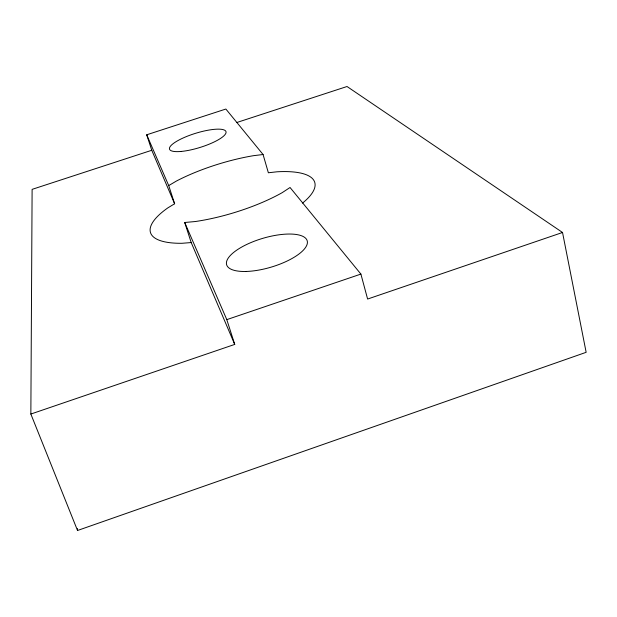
<?xml version="1.0" encoding="UTF-8"?>
<svg xmlns="http://www.w3.org/2000/svg" width="617" height="617" viewBox="0 0 617 617"><rect width="100%" height="100%" fill="white"/><g stroke="black" fill="none" stroke-linecap="round" stroke-linejoin="round"><path stroke-width="0.93" d="M30.85 414.046L32.115 189.365L151.767 150.278L174.626 203.764L167.762 207.937A85.871 26.778 -17 0 0 181.953 243.291L191.201 242.558L234.73 344.417L30.85 414.046L77.526 530.489L586.15 352.315L562.534 232.478L347.024 86.511L236.859 122.49M174.626 203.764L168.719 185.586L176.447 181.028A86.426 25.513 -17 0 1 253.379 155.7L263.066 154.512L268.364 172.768L277.018 171.796A85.871 26.778 -17 0 1 302.577 203.062M562.534 232.478L367.609 299.044L360.899 274.087L290.052 187.499L282.208 192.651A86.426 25.513 -17 0 1 195.288 221.534L184.714 222.49L191.201 242.558M184.714 222.49L226.801 319.629L360.899 274.087M151.767 150.278L146.715 134.799L225.861 109.039L263.066 154.512M146.715 134.799L168.719 185.586M226.801 319.629L234.73 344.417M77.403 528.568L77.526 530.489M245.751 271.465A42.033 14.993 -16.6 0 0 307.397 242.72A42.033 14.993 -16.6 0 0 247.571 244.062A42.033 14.993 -16.6 0 0 245.751 271.465M181.298 151.435A29.562 7.412 -17.2 0 0 225.938 133.025A29.562 7.412 -17.2 0 0 185.987 136.75A29.562 7.412 -17.2 0 0 181.298 151.435"/></g></svg>
